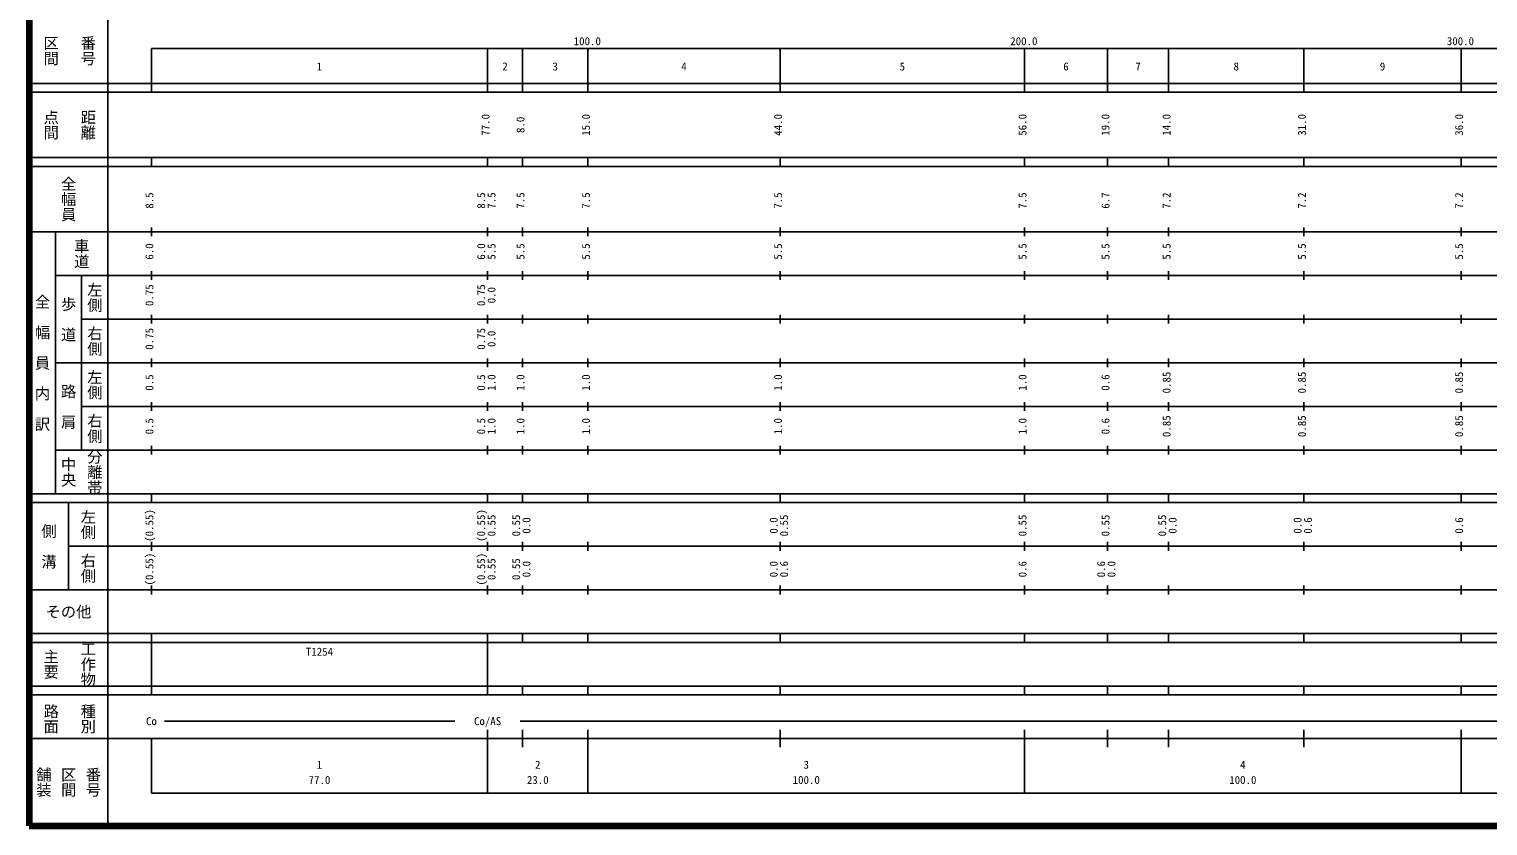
# Model space of a CAD drawing. Units: millimetres on the paper, enlarged 1000 times. Extents: x 40000 to 680000, y 20000 to 380000.
# Drawn here: x 40000 to 374120, y 20000 to 202409 of the extents above; entities that cross this region are included whole.
import ezdxf
from ezdxf.enums import TextEntityAlignment as Align

# ---------------------------------------------------------------- set-up
doc = ezdxf.new("R2010")
doc.units = ezdxf.units.MM
doc.header["$LTSCALE"] = 1000
doc.layers.add('M-TTL', color=2, linetype='Continuous', lineweight=140)
doc.layers.add('M-TTL-BAND', color=7, linetype='Continuous', lineweight=25)
doc.styles.add('@ＭＳ ゴシック', font='')
doc.styles.add('ＭＳ ゴシック', font='')
doc.styles.get('@ＭＳ ゴシック').set_extended_font_data('@MS Gothic')
doc.styles.get('ＭＳ ゴシック').set_extended_font_data('MS Gothic')

msp = doc.modelspace()

# ---------------------------------------------------------------- linework, layer by layer
at = {"layer": 'M-TTL'}
for p, q in [((40000, 380000), (40000, 20000)), ((40000, 20000), (680000, 20000))]:
    msp.add_line(p, q, dxfattribs=at)
at = {"layer": 'M-TTL-BAND'}
for p, q in [((58000, 370000), (58000, 20000)), ((68000, 198000), (579000, 198000)), ((68000, 198000), (68000, 188000)), ((145000, 188000), (145000, 198000)), ((153000, 188000), (153000, 198000)), ((168000, 188000), (168000, 198000)), ((212000, 188000), (212000, 198000)), ((268000, 188000), (268000, 198000)), ((287000, 188000), (287000, 198000)), ((301000, 188000), (301000, 198000)), ((332000, 188000), (332000, 198000)), ((368000, 188000), (368000, 198000)), ((40000, 190000), (579000, 190000)), ((40000, 188000), (579000, 188000)), ((40000, 173000), (579000, 173000)), ((40000, 171000), (579000, 171000)), ((68000, 171000), (68000, 173000)), ((145000, 171000), (145000, 173000)), ((153000, 171000), (153000, 173000)), ((168000, 171000), (168000, 173000)), ((212000, 171000), (212000, 173000)), ((268000, 171000), (268000, 173000)), ((287000, 171000), (287000, 173000)), ((301000, 171000), (301000, 173000)), ((332000, 171000), (332000, 173000)), ((368000, 171000), (368000, 173000)), ((40000, 156000), (579000, 156000)), ((46000, 96000), (46000, 156000)), ((68000, 155000), (68000, 157000)), ((145000, 155000), (145000, 157000)), ((153000, 155000), (153000, 157000)), ((168000, 155000), (168000, 157000)), ((212000, 155000), (212000, 157000)), ((268000, 155000), (268000, 157000)), ((287000, 155000), (287000, 157000)), ((301000, 155000), (301000, 157000)), ((332000, 155000), (332000, 157000)), ((368000, 155000), (368000, 157000)), ((46000, 146000), (579000, 146000)), ((52000, 146000), (52000, 106000)), ((68000, 145000), (68000, 147000)), ((145000, 145000), (145000, 147000)), ((153000, 145000), (153000, 147000)), ((168000, 145000), (168000, 147000)), ((212000, 145000), (212000, 147000)), ((268000, 145000), (268000, 147000)), ((287000, 145000), (287000, 147000)), ((301000, 145000), (301000, 147000)), ((332000, 145000), (332000, 147000)), ((368000, 145000), (368000, 147000)), ((68000, 135000), (68000, 137000)), ((145000, 135000), (145000, 137000)), ((153000, 135000), (153000, 137000)), ((168000, 135000), (168000, 137000)), ((212000, 135000), (212000, 137000)), ((268000, 135000), (268000, 137000)), ((287000, 135000), (287000, 137000)), ((301000, 135000), (301000, 137000)), ((332000, 135000), (332000, 137000)), ((368000, 135000), (368000, 137000)), ((52000, 136000), (579000, 136000)), ((68000, 125000), (68000, 127000)), ((145000, 125000), (145000, 127000)), ((153000, 125000), (153000, 127000)), ((168000, 125000), (168000, 127000)), ((212000, 125000), (212000, 127000)), ((268000, 125000), (268000, 127000)), ((287000, 125000), (287000, 127000)), ((301000, 125000), (301000, 127000)), ((332000, 125000), (332000, 127000)), ((368000, 125000), (368000, 127000)), ((46000, 126000), (579000, 126000)), ((68000, 115000), (68000, 117000)), ((145000, 115000), (145000, 117000)), ((153000, 115000), (153000, 117000)), ((168000, 115000), (168000, 117000)), ((212000, 115000), (212000, 117000)), ((268000, 115000), (268000, 117000)), ((287000, 115000), (287000, 117000)), ((301000, 115000), (301000, 117000)), ((332000, 115000), (332000, 117000)), ((368000, 115000), (368000, 117000)), ((52000, 116000), (579000, 116000)), ((68000, 105000), (68000, 107000)), ((145000, 105000), (145000, 107000)), ((153000, 105000), (153000, 107000)), ((168000, 105000), (168000, 107000)), ((212000, 105000), (212000, 107000)), ((268000, 105000), (268000, 107000)), ((287000, 105000), (287000, 107000)), ((301000, 105000), (301000, 107000)), ((332000, 105000), (332000, 107000)), ((368000, 105000), (368000, 107000)), ((46000, 106000), (579000, 106000)), ((40000, 96000), (579000, 96000)), ((40000, 94000), (579000, 94000)), ((49000, 94000), (49000, 74000)), ((68000, 94000), (68000, 96000)), ((145000, 94000), (145000, 96000)), ((153000, 94000), (153000, 96000)), ((168000, 94000), (168000, 96000)), ((212000, 94000), (212000, 96000)), ((268000, 94000), (268000, 96000)), ((287000, 94000), (287000, 96000)), ((301000, 94000), (301000, 96000)), ((332000, 94000), (332000, 96000)), ((368000, 94000), (368000, 96000)), ((49000, 84000), (579000, 84000)), ((68000, 83000), (68000, 85000)), ((145000, 83000), (145000, 85000)), ((153000, 83000), (153000, 85000)), ((168000, 83000), (168000, 85000)), ((212000, 83000), (212000, 85000)), ((268000, 83000), (268000, 85000)), ((287000, 83000), (287000, 85000)), ((301000, 83000), (301000, 85000)), ((332000, 83000), (332000, 85000)), ((368000, 83000), (368000, 85000)), ((40000, 74000), (579000, 74000)), ((68000, 73000), (68000, 75000)), ((145000, 73000), (145000, 75000)), ((153000, 73000), (153000, 75000)), ((168000, 73000), (168000, 75000)), ((212000, 73000), (212000, 75000)), ((268000, 73000), (268000, 75000)), ((287000, 73000), (287000, 75000)), ((301000, 73000), (301000, 75000)), ((332000, 73000), (332000, 75000)), ((368000, 73000), (368000, 75000)), ((40000, 64000), (579000, 64000)), ((68000, 62000), (68000, 64000)), ((145000, 62000), (145000, 64000)), ((153000, 62000), (153000, 64000)), ((168000, 62000), (168000, 64000)), ((212000, 62000), (212000, 64000)), ((268000, 62000), (268000, 64000)), ((287000, 62000), (287000, 64000)), ((301000, 62000), (301000, 64000)), ((332000, 62000), (332000, 64000)), ((368000, 62000), (368000, 64000)), ((40000, 62000), (579000, 62000)), ((68000, 52000), (68000, 62000)), ((145000, 52000), (145000, 62000)), ((40000, 52000), (579000, 52000)), ((68000, 50000), (68000, 52000)), ((145000, 50000), (145000, 52000)), ((153000, 50000), (153000, 52000)), ((168000, 50000), (168000, 52000)), ((212000, 50000), (212000, 52000)), ((268000, 50000), (268000, 52000)), ((287000, 50000), (287000, 52000)), ((301000, 50000), (301000, 52000)), ((332000, 50000), (332000, 52000)), ((368000, 50000), (368000, 52000)), ((40000, 50000), (579000, 50000)), ((71000, 44000), (137500, 44000)), ((152500, 44000), (542500, 44000)), ((145000, 27500), (145000, 42000)), ((153000, 38000), (153000, 42000)), ((168000, 27500), (168000, 42000)), ((212000, 38000), (212000, 42000)), ((268000, 27500), (268000, 42000)), ((287000, 38000), (287000, 42000)), ((301000, 38000), (301000, 42000)), ((332000, 38000), (332000, 42000)), ((368000, 27500), (368000, 42000)), ((40000, 40000), (579000, 40000)), ((68000, 40000), (68000, 27500)), ((68000, 27500), (579000, 27500))]:
    msp.add_line(p, q, dxfattribs=at)

# ---------------------------------------------------------------- texts
at = {"layer": 'M-TTL-BAND', "style": '@ＭＳ ゴシック'}
for s, p in [('区間', (45000, 197500)), ('番号', (53500, 197500)), ('点間', (45000, 180500)), ('距離', (53500, 180500)), ('全幅員', (49000, 163500)), ('車道', (52000, 151000)), ('左側', (55000, 141000)), ('全\u3000幅\u3000員\u3000内\u3000訳', (43000, 126000)), ('歩\u3000道', (49000, 136000)), ('右側', (55000, 131000)), ('左側', (55000, 121000)), ('路\u3000肩', (49000, 116000)), ('右側', (55000, 111000)), ('中央', (49000, 101000)), ('分離帯', (55000, 101000)), ('左側', (53500, 89000)), ('側\u3000溝', (44500, 84000)), ('右側', (53500, 79000)), ('主要', (45000, 57000)), ('工作物', (53500, 57000)), ('路面', (45000, 44500)), ('種別', (53500, 44500)), ('舗装', (43333, 30000)), ('区間', (49000, 30000)), ('番号', (54667, 30000))]:
    msp.add_text(s, height=2566, rotation=270, dxfattribs=at).set_placement(p, align=Align.MIDDLE_CENTER)
at = {"layer": 'M-TTL-BAND', "style": 'ＭＳ ゴシック'}
for s, p in [('100.0', (167844, 198195)), ('200.0', (267844, 198195)), ('300.0', (367844, 198195)), ('1', (106500, 192405)), ('2', (149000, 192405)), ('3', (160500, 192405)), ('4', (190000, 192405)), ('5', (240000, 192405)), ('6', (277500, 192405)), ('7', (294000, 192405)), ('8', (316500, 192405)), ('9', (350000, 192405)), ('Co', (68000, 42500)), ('Co/AS', (145000, 42500)), ('1', (106500, 32523)), ('2', (156500, 32523)), ('3', (218000, 32523)), ('4', (318000, 32523)), ('77.0', (106500, 29033)), ('23.0', (156500, 29033)), ('100.0', (218000, 29033)), ('100.0', (318000, 29033))]:
    msp.add_text(s, height=1833, dxfattribs=at).set_placement(p, align=Align.BOTTOM_CENTER)
for s, p in [('77.0', (146000, 180500)), ('8.0', (154000, 180500)), ('15.0', (169000, 180500)), ('44.0', (213000, 180500)), ('56.0', (269000, 180500)), ('19.0', (288000, 180500)), ('14.0', (302000, 180500)), ('31.0', (333000, 180500)), ('36.0', (369000, 180500)), ('8.5', (69000, 163174)), ('8.5', (145000, 163174)), ('7.5', (147370, 163174)), ('7.5', (154000, 163174)), ('7.5', (169000, 163174)), ('7.5', (213000, 163174)), ('7.5', (269000, 163174)), ('6.7', (288000, 163174)), ('7.2', (302000, 163174)), ('7.2', (333000, 163174)), ('7.2', (369000, 163174)), ('6.0', (69000, 151500)), ('6.0', (145000, 151500)), ('5.5', (147370, 151500)), ('5.5', (154000, 151500)), ('5.5', (169000, 151500)), ('5.5', (213000, 151500)), ('5.5', (269000, 151500)), ('5.5', (288000, 151500)), ('5.5', (302000, 151500)), ('5.5', (333000, 151500)), ('5.5', (369000, 151500)), ('0.75', (69000, 141500)), ('0.75', (145000, 141500)), ('0.0', (147370, 141500)), ('0.75', (69000, 131500)), ('0.75', (145000, 131500)), ('0.0', (147370, 131500)), ('0.85', (302000, 121500)), ('0.85', (333000, 121500)), ('0.85', (369000, 121500)), ('0.5', (69000, 121500)), ('0.5', (145000, 121500)), ('1.0', (147370, 121500)), ('1.0', (154000, 121500)), ('1.0', (169000, 121500)), ('1.0', (213000, 121500)), ('1.0', (269000, 121500)), ('0.6', (288000, 121500)), ('0.85', (302000, 111500)), ('0.85', (333000, 111500)), ('0.85', (369000, 111500)), ('0.5', (69000, 111500)), ('0.5', (145000, 111500)), ('1.0', (147370, 111500)), ('1.0', (154000, 111500)), ('1.0', (169000, 111500)), ('1.0', (213000, 111500)), ('1.0', (269000, 111500)), ('0.6', (288000, 111500)), ('(0.55)', (69000, 88764)), ('(0.55)', (145000, 88764)), ('0.55', (147370, 88764)), ('0.55', (153000, 88764)), ('0.0', (155370, 88764)), ('0.0', (212000, 88764)), ('0.55', (214370, 88764)), ('0.55', (269000, 88764)), ('0.55', (288000, 88764)), ('0.55', (301000, 88764)), ('0.0', (303370, 88764)), ('0.0', (332000, 88764)), ('0.6', (334370, 88764)), ('0.6', (369000, 88764)), ('(0.55)', (69000, 78764)), ('(0.55)', (145000, 78764)), ('0.55', (147370, 78764)), ('0.55', (153000, 78764)), ('0.0', (155370, 78764)), ('0.0', (212000, 78764)), ('0.6', (214370, 78764)), ('0.6', (269000, 78764)), ('0.6', (287000, 78764)), ('0.0', (289370, 78764))]:
    msp.add_text(s, height=1833, rotation=90, dxfattribs=at).set_placement(p, align=Align.BOTTOM_CENTER)
msp.add_text('その他', height=2566, dxfattribs=at).set_placement((49000, 69000), align=Align.MIDDLE_CENTER)
msp.add_text('T1254', height=1833, dxfattribs=at).set_placement((103375, 58405), align=Align.BOTTOM_LEFT)

doc.saveas('drawing.dxf')
